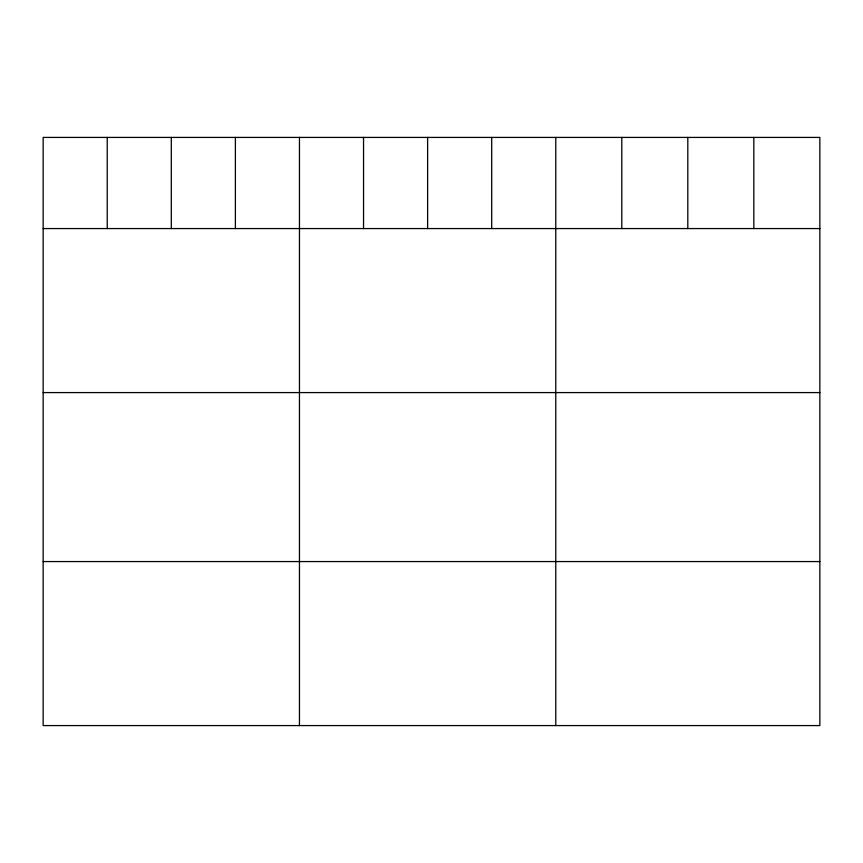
<?xml version="1.0" encoding="UTF-8"?>
<svg xmlns="http://www.w3.org/2000/svg" width="863" height="863" viewBox="0 0 863 863"><rect width="100%" height="100%" fill="white"/><g stroke="black" fill="none" stroke-linecap="round" stroke-linejoin="round"><path stroke-width="1.29" d="M819.85 228.566L819.85 725.578L43.15 725.578L43.15 137.422L819.85 137.422L819.85 228.566L43.15 228.566M43.15 392.579L819.85 392.579M43.15 561.565L819.85 561.565M753.831 137.422L753.831 228.566M687.811 137.422L687.811 228.566M621.792 137.422L621.792 228.566M555.772 137.422L555.772 725.578M491.694 137.422L491.694 228.566M427.617 137.422L427.617 228.566M363.539 137.422L363.539 228.566M299.461 137.422L299.461 725.578M235.383 137.422L235.383 228.566M171.306 137.422L171.306 228.566M107.228 137.422L107.228 228.566"/></g></svg>
